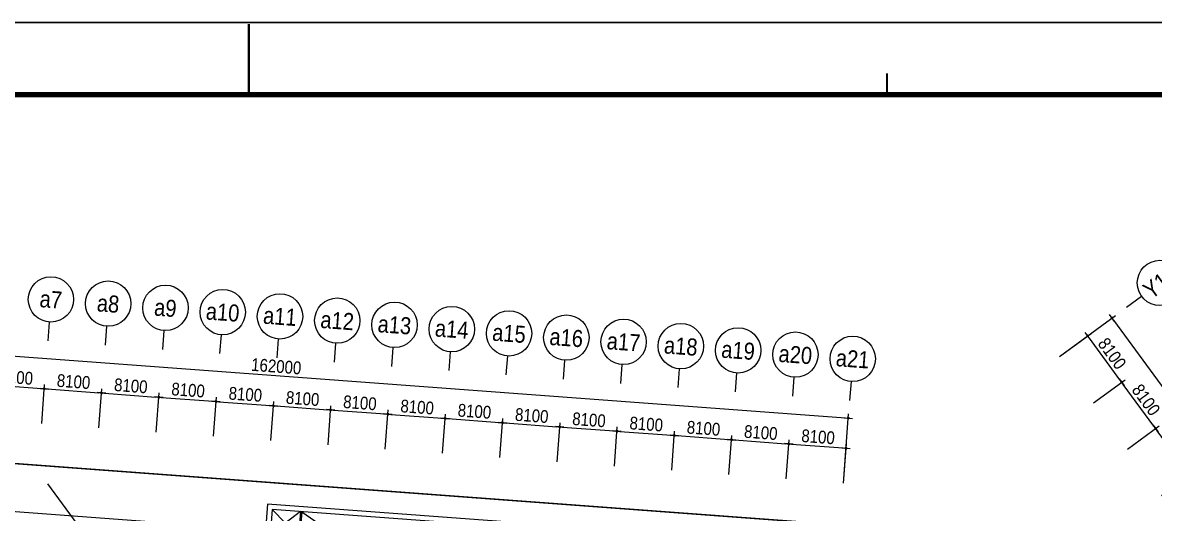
# Model space of a CAD drawing. Header units: millimetres. Extents: x 75184266 to 76346726, y -35850126 to -33679385.
# Drawn here: x 75401790 to 75561417, y -34493730 to -34424517 of the extents above; entities that cross this region are included whole.
import ezdxf
from ezdxf.enums import TextEntityAlignment as Align

# ---------------------------------------------------------------- set-up
doc = ezdxf.new("R2010")
doc.units = ezdxf.units.MM
doc.header["$LTSCALE"] = 50
doc.header["$MEASUREMENT"] = 0
doc.header["$PDMODE"] = 1
doc.header["$PDSIZE"] = -3
doc.linetypes.add('PHANTOM2', pattern=[1.25, 0.625, -0.125, 0.125, -0.125, 0.125, -0.125])
doc.layers.get('0').update_dxf_attribs({"linetype": 'CONTINUOUS'})
doc.layers.get('Defpoints').update_dxf_attribs({"color": 51, "linetype": 'CONTINUOUS'})
doc.layers.add('AZ-LINE', color=3, linetype='CONTINUOUS')
doc.layers.add('XR-기준층$0$XR-지하3층$0$DEFPOINT', color=142, linetype='CONTINUOUS', plot=False)
doc.layers.add('건축', color=8, linetype='CONTINUOUS', plot=False)
doc.styles.add('XR-지하3층$0$20110829_평면도_면적조정$0$돋움', font='')
doc.styles.add('XR-지하3층$0$돋움', font='', dxfattribs={"width": 0.9})
doc.styles.get('XR-지하3층$0$20110829_평면도_면적조정$0$돋움').set_extended_font_data('Dotum')
doc.styles.get('XR-지하3층$0$돋움').set_extended_font_data('Dotum')
doc.dimstyles.new('XR-지하3층$0$20110829_평면도_면적조정$0$std_style', dxfattribs={"dimscale": 400, "dimtxt": 3, "dimasz": 1, "dimexe": 1.5, "dimexo": 2, "dimgap": 1, "dimtad": 1, "dimtoh": 1, "dimdec": 0, "dimzin": 0, "dimdsep": 46, "dimtxsty": 'XR-지하3층$0$돋움', "dimblk": 'XR-지하3층$0$20110829_평면도_면적조정$0$01420DDOT01', "dimblk1": 'XR-지하3층$0$20110829_평면도_면적조정$0$01420DDOT01', "dimblk2": 'XR-지하3층$0$20110829_평면도_면적조정$0$01420DDOT01', "dimcen": 2.5, "dimdle": 8, "dimclrd": 256, "dimclre": 256, "dimclrt": 256, "dimadec": 0, "dimazin": 0, "dimtfac": 1, "dimtdec": 0, "dimtix": 1, "dimtmove": 2, "dimatfit": 3, "dimldrblk": 'XR-지하3층$0$20110829_평면도_면적조정$0$_ClosedBlank', "dimfxl": 1, "dimtolj": 1, "dimtzin": 0, "dimlwd": -1, "dimlwe": -1, "dimarcsym": 0})

# ---------------------------------------------------------------- blocks, each defined once
blk = doc.blocks.new('바탕폼')
at = {"layer": 'AZ-LINE', "ltscale": 10}
blk.add_lwpolyline([(841, 594.71), (0, 594.71), (0, 0), (841, 0)], close=True, dxfattribs=at)
at = {"layer": 'AZ-LINE', "const_width": 0.7}
blk.add_lwpolyline([(380.5, 574.35), (380.5, 594.35)], dxfattribs=at)
at = {"layer": 'AZ-LINE', "ltscale": 10, "const_width": 0.5}
blk.add_lwpolyline([(560.75, 574.35), (560.75, 580.35)], dxfattribs=at)
at = {"layer": 'AZ-LINE', "const_width": 1.5}
blk.add_lwpolyline([(20, 574.35), (20, 20.35), (821, 20.35), (821, 574.35)], close=True, dxfattribs=at)
blk = doc.blocks.new('XR-지하3층$0$20110829_평면도_면적조정$0$01420DDOT01')
blk.add_line((-1.5, 0), (1.5, 0))
at = {"const_width": 0.5}
blk.add_lwpolyline([(-0.25, 0, 1), (0.25, 0, 1)], format="xyb", close=True, dxfattribs=at)
blk = doc.blocks.new('*D321')
at = {"layer": 'Defpoints', "color": 0, "transparency": 16777216}
for p in [(75555452, -34466175), (75547393, -34472084, 0), (75609653, -34557006, 0)]:
    blk.add_point(p, dxfattribs=at)
at = {"layer": '건축'}
for p, q in [((75548038, -34471611), (75555936, -34465820)), ((75617476, -34550774), (75555689, -34466497)), ((75610298, -34556533), (75618197, -34550742))]:
    blk.add_line(p, q, dxfattribs=at)
at = {"layer": '건축', "xscale": 400, "yscale": 400, "zscale": 400}
for p, rotation in [((75555452, -34466175), 126.2469342799536), ((75617713, -34551097), 306.2469342799536)]:
    blk.add_blockref('XR-지하3층$0$20110829_평면도_면적조정$0$01420DDOT01', p, dxfattribs=dict(at, rotation=rotation))
at = {"layer": '건축', "insert": (75587632, -34507866), "char_height": 1800, "attachment_point": 5, "rotation": 306.24693, "style": 'XR-지하3층$0$돋움'}
blk.add_mtext('\\A1;105300', dxfattribs=at)
blk = doc.blocks.new('XR-지하3층$0$20110829_평면도_면적조정$0$_ClosedBlank')
at = {"color": 0, "linetype": 'ByBlock', "lineweight": -2}
for p, q in [((-1, 0.17), (0, 0)), ((-1, 0.17), (-1, -0.17)), ((0, 0), (-1, -0.17))]:
    blk.add_line(p, q, dxfattribs=at)
blk = doc.blocks.new('*D331')
at = {"layer": 'Defpoints', "color": 0, "transparency": 16777216}
for p in [(75561590, -34481762), (75556971, -34485149, 0), (75561761, -34491681, 0)]:
    blk.add_point(p, dxfattribs=at)
at = {"layer": '건축'}
for p, q in [((75557616, -34484675), (75562074, -34481408)), ((75566143, -34487972), (75561826, -34482085)), ((75562406, -34491208), (75566863, -34487940))]:
    blk.add_line(p, q, dxfattribs=at)
at = {"layer": '건축', "xscale": 400, "yscale": 400, "zscale": 400}
for p, rotation in [((75561590, -34481762), 126.2469342799536), ((75566379, -34488295), 306.2469342799536)]:
    blk.add_blockref('XR-지하3층$0$20110829_평면도_면적조정$0$01420DDOT01', p, dxfattribs=dict(at, rotation=rotation))
at = {"layer": '건축', "insert": (75565034, -34484259), "char_height": 1800, "attachment_point": 5, "rotation": 306.24693, "style": 'XR-지하3층$0$돋움'}
blk.add_mtext('\\A1;8100', dxfattribs=at)
blk = doc.blocks.new('*D332')
at = {"layer": 'Defpoints', "color": 0, "transparency": 16777216}
for p in [(75556801, -34475230), (75552182, -34478616, 0), (75556971, -34485149, 0)]:
    blk.add_point(p, dxfattribs=at)
at = {"layer": '건축'}
for p, q in [((75552827, -34478143), (75557284, -34474875)), ((75561353, -34481440), (75557037, -34475553)), ((75557616, -34484675), (75562074, -34481408))]:
    blk.add_line(p, q, dxfattribs=at)
at = {"layer": '건축', "xscale": 400, "yscale": 400, "zscale": 400}
for p, rotation in [((75556801, -34475230), 126.2469342799536), ((75561590, -34481762), 306.2469342799536)]:
    blk.add_blockref('XR-지하3층$0$20110829_평면도_면적조정$0$01420DDOT01', p, dxfattribs=dict(at, rotation=rotation))
at = {"layer": '건축', "insert": (75560245, -34477727), "char_height": 1800, "attachment_point": 5, "rotation": 306.24693, "style": 'XR-지하3층$0$돋움'}
blk.add_mtext('\\A1;8100', dxfattribs=at)
blk = doc.blocks.new('*D333')
at = {"layer": 'Defpoints', "color": 0, "transparency": 16777216}
for p in [(75552011, -34468698), (75547393, -34472084, 0), (75552182, -34478616, 0)]:
    blk.add_point(p, dxfattribs=at)
at = {"layer": '건축'}
for p, q in [((75548038, -34471611), (75552495, -34468343)), ((75556564, -34474907), (75552248, -34469020)), ((75552827, -34478143), (75557284, -34474875))]:
    blk.add_line(p, q, dxfattribs=at)
at = {"layer": '건축', "xscale": 400, "yscale": 400, "zscale": 400}
for p, rotation in [((75552011, -34468698), 126.2469342799536), ((75556801, -34475230), 306.2469342799536)]:
    blk.add_blockref('XR-지하3층$0$20110829_평면도_면적조정$0$01420DDOT01', p, dxfattribs=dict(at, rotation=rotation))
at = {"layer": '건축', "insert": (75555455, -34471194), "char_height": 1800, "attachment_point": 5, "rotation": 306.24693, "style": 'XR-지하3층$0$돋움'}
blk.add_mtext('\\A1;8100', dxfattribs=at)
blk = doc.blocks.new('*D335')
at = {"layer": 'Defpoints', "color": 0, "transparency": 16777216}
for p in [(75355952, -34478266, 0), (75518248, -34480283), (75517509, -34490249, 0)]:
    blk.add_point(p, dxfattribs=at)
at = {"layer": '건축'}
for p, q in [((75356011, -34477468), (75356736, -34467702)), ((75357090, -34468330), (75517849, -34480253)), ((75517568, -34489451), (75518292, -34479684))]:
    blk.add_line(p, q, dxfattribs=at)
at = {"layer": '건축', "xscale": 400, "yscale": 400, "zscale": 400}
for p, rotation in [((75356691, -34468300), 175.7582552519373), ((75518248, -34480283), 355.7582552519373)]:
    blk.add_blockref('XR-지하3층$0$20110829_평면도_면적조정$0$01420DDOT01', p, dxfattribs=dict(at, rotation=rotation))
at = {"layer": '건축', "insert": (75437566, -34472994), "char_height": 1800, "attachment_point": 5, "rotation": 355.75826, "style": 'XR-지하3층$0$돋움'}
blk.add_mtext('\\A1;162000', dxfattribs=at)
blk = doc.blocks.new('*D340')
at = {"layer": 'Defpoints', "color": 0, "transparency": 16777216}
for p in [(75404843, -34476150), (75396341, -34481262, 0), (75404419, -34481861, 0)]:
    blk.add_point(p, dxfattribs=at)
at = {"layer": '건축'}
for p, q in [((75396401, -34480464), (75396809, -34474952)), ((75397164, -34475580), (75404444, -34476120)), ((75404478, -34481063), (75404887, -34475552))]:
    blk.add_line(p, q, dxfattribs=at)
at = {"layer": '건축', "xscale": 400, "yscale": 400, "zscale": 400}
for p, rotation in [((75396765, -34475551), 175.7582552519373), ((75404843, -34476150), 355.7582552519373)]:
    blk.add_blockref('XR-지하3층$0$20110829_평면도_면적조정$0$01420DDOT01', p, dxfattribs=dict(at, rotation=rotation))
at = {"layer": '건축', "insert": (75400900, -34474553), "char_height": 1800, "attachment_point": 5, "rotation": 355.75826, "style": 'XR-지하3층$0$돋움'}
blk.add_mtext('\\A1;8100', dxfattribs=at)
blk = doc.blocks.new('*D341')
at = {"layer": 'Defpoints', "color": 0, "transparency": 16777216}
for p in [(75412921, -34476749), (75404419, -34481861, 0), (75412497, -34482460, 0)]:
    blk.add_point(p, dxfattribs=at)
at = {"layer": '건축'}
for p, q in [((75404478, -34481063), (75404887, -34475552)), ((75405242, -34476179), (75412522, -34476719)), ((75412556, -34481662), (75412965, -34476151))]:
    blk.add_line(p, q, dxfattribs=at)
at = {"layer": '건축', "xscale": 400, "yscale": 400, "zscale": 400}
for p, rotation in [((75404843, -34476150), 175.7582552519373), ((75412921, -34476749), 355.7582552519373)]:
    blk.add_blockref('XR-지하3층$0$20110829_평면도_면적조정$0$01420DDOT01', p, dxfattribs=dict(at, rotation=rotation))
at = {"layer": '건축', "insert": (75408978, -34475152), "char_height": 1800, "attachment_point": 5, "rotation": 355.75826, "style": 'XR-지하3층$0$돋움'}
blk.add_mtext('\\A1;8100', dxfattribs=at)
blk = doc.blocks.new('*D342')
at = {"layer": 'Defpoints', "color": 0, "transparency": 16777216}
for p in [(75420998, -34477348), (75412497, -34482460, 0), (75420575, -34483059, 0)]:
    blk.add_point(p, dxfattribs=at)
at = {"layer": '건축'}
for p, q in [((75412556, -34481662), (75412965, -34476151)), ((75413319, -34476779), (75420599, -34477319)), ((75420634, -34482261), (75421043, -34476750))]:
    blk.add_line(p, q, dxfattribs=at)
at = {"layer": '건축', "xscale": 400, "yscale": 400, "zscale": 400}
for p, rotation in [((75412921, -34476749), 175.7582552519373), ((75420998, -34477348), 355.7582552519373)]:
    blk.add_blockref('XR-지하3층$0$20110829_평면도_면적조정$0$01420DDOT01', p, dxfattribs=dict(at, rotation=rotation))
at = {"layer": '건축', "insert": (75417056, -34475751), "char_height": 1800, "attachment_point": 5, "rotation": 355.75826, "style": 'XR-지하3층$0$돋움'}
blk.add_mtext('\\A1;8100', dxfattribs=at)
blk = doc.blocks.new('*D343')
at = {"layer": 'Defpoints', "color": 0, "transparency": 16777216}
for p in [(75429076, -34477947), (75420575, -34483059, 0), (75428653, -34483658, 0)]:
    blk.add_point(p, dxfattribs=at)
at = {"layer": '건축'}
for p, q in [((75420634, -34482261), (75421043, -34476750)), ((75421397, -34477378), (75428677, -34477918)), ((75428712, -34482861), (75429121, -34477349))]:
    blk.add_line(p, q, dxfattribs=at)
at = {"layer": '건축', "xscale": 400, "yscale": 400, "zscale": 400}
for p, rotation in [((75420998, -34477348), 175.7582552519373), ((75429076, -34477947), 355.7582552519373)]:
    blk.add_blockref('XR-지하3층$0$20110829_평면도_면적조정$0$01420DDOT01', p, dxfattribs=dict(at, rotation=rotation))
at = {"layer": '건축', "insert": (75425134, -34476350), "char_height": 1800, "attachment_point": 5, "rotation": 355.75826, "style": 'XR-지하3층$0$돋움'}
blk.add_mtext('\\A1;8100', dxfattribs=at)
blk = doc.blocks.new('*D344')
at = {"layer": 'Defpoints', "color": 0, "transparency": 16777216}
for p in [(75437154, -34478546), (75428653, -34483658, 0), (75436730, -34484257, 0)]:
    blk.add_point(p, dxfattribs=at)
at = {"layer": '건축'}
for p, q in [((75428712, -34482861), (75429121, -34477349)), ((75429475, -34477977), (75436755, -34478517)), ((75436790, -34483460), (75437198, -34477948))]:
    blk.add_line(p, q, dxfattribs=at)
at = {"layer": '건축', "xscale": 400, "yscale": 400, "zscale": 400}
for p, rotation in [((75429076, -34477947), 175.7582552519373), ((75437154, -34478546), 355.7582552519373)]:
    blk.add_blockref('XR-지하3층$0$20110829_평면도_면적조정$0$01420DDOT01', p, dxfattribs=dict(at, rotation=rotation))
at = {"layer": '건축', "insert": (75433211, -34476949), "char_height": 1800, "attachment_point": 5, "rotation": 355.75826, "style": 'XR-지하3층$0$돋움'}
blk.add_mtext('\\A1;8100', dxfattribs=at)
blk = doc.blocks.new('*D345')
at = {"layer": 'Defpoints', "color": 0, "transparency": 16777216}
for p in [(75445232, -34479145), (75436730, -34484257, 0), (75444808, -34484857, 0)]:
    blk.add_point(p, dxfattribs=at)
at = {"layer": '건축'}
for p, q in [((75436790, -34483460), (75437198, -34477948)), ((75437553, -34478576), (75444833, -34479116)), ((75444867, -34484059), (75445276, -34478547))]:
    blk.add_line(p, q, dxfattribs=at)
at = {"layer": '건축', "xscale": 400, "yscale": 400, "zscale": 400}
for p, rotation in [((75437154, -34478546), 175.7582552519373), ((75445232, -34479145), 355.7582552519373)]:
    blk.add_blockref('XR-지하3층$0$20110829_평면도_면적조정$0$01420DDOT01', p, dxfattribs=dict(at, rotation=rotation))
at = {"layer": '건축', "insert": (75441289, -34477548), "char_height": 1800, "attachment_point": 5, "rotation": 355.75826, "style": 'XR-지하3층$0$돋움'}
blk.add_mtext('\\A1;8100', dxfattribs=at)
blk = doc.blocks.new('*D346')
at = {"layer": 'Defpoints', "color": 0, "transparency": 16777216}
for p in [(75453310, -34479745), (75444808, -34484857, 0), (75452886, -34485456, 0)]:
    blk.add_point(p, dxfattribs=at)
at = {"layer": '건축'}
for p, q in [((75444867, -34484059), (75445276, -34478547)), ((75445631, -34479175), (75452911, -34479715)), ((75452945, -34484658), (75453354, -34479146))]:
    blk.add_line(p, q, dxfattribs=at)
at = {"layer": '건축', "xscale": 400, "yscale": 400, "zscale": 400}
for p, rotation in [((75445232, -34479145), 175.7582552519373), ((75453310, -34479745), 355.7582552519373)]:
    blk.add_blockref('XR-지하3층$0$20110829_평면도_면적조정$0$01420DDOT01', p, dxfattribs=dict(at, rotation=rotation))
at = {"layer": '건축', "insert": (75449367, -34478147), "char_height": 1800, "attachment_point": 5, "rotation": 355.75826, "style": 'XR-지하3층$0$돋움'}
blk.add_mtext('\\A1;8100', dxfattribs=at)
blk = doc.blocks.new('*D347')
at = {"layer": 'Defpoints', "color": 0, "transparency": 16777216}
for p in [(75461387, -34480344), (75452886, -34485456, 0), (75460964, -34486055, 0)]:
    blk.add_point(p, dxfattribs=at)
at = {"layer": '건축'}
for p, q in [((75452945, -34484658), (75453354, -34479146)), ((75453709, -34479774), (75460989, -34480314)), ((75461023, -34485257), (75461432, -34479745))]:
    blk.add_line(p, q, dxfattribs=at)
at = {"layer": '건축', "xscale": 400, "yscale": 400, "zscale": 400}
for p, rotation in [((75453310, -34479745), 175.7582552519373), ((75461387, -34480344), 355.7582552519373)]:
    blk.add_blockref('XR-지하3층$0$20110829_평면도_면적조정$0$01420DDOT01', p, dxfattribs=dict(at, rotation=rotation))
at = {"layer": '건축', "insert": (75457445, -34478746), "char_height": 1800, "attachment_point": 5, "rotation": 355.75826, "style": 'XR-지하3층$0$돋움'}
blk.add_mtext('\\A1;8100', dxfattribs=at)
blk = doc.blocks.new('*D348')
at = {"layer": 'Defpoints', "color": 0, "transparency": 16777216}
for p in [(75469465, -34480943), (75460964, -34486055, 0), (75469042, -34486654, 0)]:
    blk.add_point(p, dxfattribs=at)
at = {"layer": '건축'}
for p, q in [((75461023, -34485257), (75461432, -34479745)), ((75461786, -34480373), (75469066, -34480913)), ((75469101, -34485856), (75469510, -34480344))]:
    blk.add_line(p, q, dxfattribs=at)
at = {"layer": '건축', "xscale": 400, "yscale": 400, "zscale": 400}
for p, rotation in [((75461387, -34480344), 175.7582552519373), ((75469465, -34480943), 355.7582552519373)]:
    blk.add_blockref('XR-지하3층$0$20110829_평면도_면적조정$0$01420DDOT01', p, dxfattribs=dict(at, rotation=rotation))
at = {"layer": '건축', "insert": (75465523, -34479346), "char_height": 1800, "attachment_point": 5, "rotation": 355.75826, "style": 'XR-지하3층$0$돋움'}
blk.add_mtext('\\A1;8100', dxfattribs=at)
blk = doc.blocks.new('*D349')
at = {"layer": 'Defpoints', "color": 0, "transparency": 16777216}
for p in [(75477543, -34481542), (75469042, -34486654, 0), (75477119, -34487253, 0)]:
    blk.add_point(p, dxfattribs=at)
at = {"layer": '건축'}
for p, q in [((75469101, -34485856), (75469510, -34480344)), ((75469864, -34480972), (75477144, -34481512)), ((75477179, -34486455), (75477587, -34480944))]:
    blk.add_line(p, q, dxfattribs=at)
at = {"layer": '건축', "xscale": 400, "yscale": 400, "zscale": 400}
for p, rotation in [((75469465, -34480943), 175.7582552519373), ((75477543, -34481542), 355.7582552519373)]:
    blk.add_blockref('XR-지하3층$0$20110829_평면도_면적조정$0$01420DDOT01', p, dxfattribs=dict(at, rotation=rotation))
at = {"layer": '건축', "insert": (75473600, -34479945), "char_height": 1800, "attachment_point": 5, "rotation": 355.75826, "style": 'XR-지하3층$0$돋움'}
blk.add_mtext('\\A1;8100', dxfattribs=at)
blk = doc.blocks.new('*D350')
at = {"layer": 'Defpoints', "color": 0, "transparency": 16777216}
for p in [(75485621, -34482141), (75477119, -34487253, 0), (75485197, -34487852, 0)]:
    blk.add_point(p, dxfattribs=at)
at = {"layer": '건축'}
for p, q in [((75477179, -34486455), (75477587, -34480944)), ((75477942, -34481571), (75485222, -34482111)), ((75485256, -34487054), (75485665, -34481543))]:
    blk.add_line(p, q, dxfattribs=at)
at = {"layer": '건축', "xscale": 400, "yscale": 400, "zscale": 400}
for p, rotation in [((75477543, -34481542), 175.7582552519373), ((75485621, -34482141), 355.7582552519373)]:
    blk.add_blockref('XR-지하3층$0$20110829_평면도_면적조정$0$01420DDOT01', p, dxfattribs=dict(at, rotation=rotation))
at = {"layer": '건축', "insert": (75481678, -34480544), "char_height": 1800, "attachment_point": 5, "rotation": 355.75826, "style": 'XR-지하3층$0$돋움'}
blk.add_mtext('\\A1;8100', dxfattribs=at)
blk = doc.blocks.new('*D351')
at = {"layer": 'Defpoints', "color": 0, "transparency": 16777216}
for p in [(75493699, -34482740), (75485197, -34487852, 0), (75493275, -34488451, 0)]:
    blk.add_point(p, dxfattribs=at)
at = {"layer": '건축'}
for p, q in [((75485256, -34487054), (75485665, -34481543)), ((75486020, -34482171), (75493300, -34482711)), ((75493334, -34487653), (75493743, -34482142))]:
    blk.add_line(p, q, dxfattribs=at)
at = {"layer": '건축', "xscale": 400, "yscale": 400, "zscale": 400}
for p, rotation in [((75485621, -34482141), 175.7582552519373), ((75493699, -34482740), 355.7582552519373)]:
    blk.add_blockref('XR-지하3층$0$20110829_평면도_면적조정$0$01420DDOT01', p, dxfattribs=dict(at, rotation=rotation))
at = {"layer": '건축', "insert": (75489756, -34481143), "char_height": 1800, "attachment_point": 5, "rotation": 355.75826, "style": 'XR-지하3층$0$돋움'}
blk.add_mtext('\\A1;8100', dxfattribs=at)
blk = doc.blocks.new('*D352')
at = {"layer": 'Defpoints', "color": 0, "transparency": 16777216}
for p in [(75501776, -34483339), (75493275, -34488451, 0), (75501353, -34489050, 0)]:
    blk.add_point(p, dxfattribs=at)
at = {"layer": '건축'}
for p, q in [((75493334, -34487653), (75493743, -34482142)), ((75494098, -34482770), (75501378, -34483310)), ((75501412, -34488253), (75501821, -34482741))]:
    blk.add_line(p, q, dxfattribs=at)
at = {"layer": '건축', "xscale": 400, "yscale": 400, "zscale": 400}
for p, rotation in [((75493699, -34482740), 175.7582552519373), ((75501776, -34483339), 355.7582552519373)]:
    blk.add_blockref('XR-지하3층$0$20110829_평면도_면적조정$0$01420DDOT01', p, dxfattribs=dict(at, rotation=rotation))
at = {"layer": '건축', "insert": (75497834, -34481742), "char_height": 1800, "attachment_point": 5, "rotation": 355.75826, "style": 'XR-지하3층$0$돋움'}
blk.add_mtext('\\A1;8100', dxfattribs=at)
blk = doc.blocks.new('*D353')
at = {"layer": 'Defpoints', "color": 0, "transparency": 16777216}
for p in [(75509854, -34483938), (75501353, -34489050, 0), (75509431, -34489649, 0)]:
    blk.add_point(p, dxfattribs=at)
at = {"layer": '건축'}
for p, q in [((75501412, -34488253), (75501821, -34482741)), ((75502175, -34483369), (75509455, -34483909)), ((75509490, -34488852), (75509899, -34483340))]:
    blk.add_line(p, q, dxfattribs=at)
at = {"layer": '건축', "xscale": 400, "yscale": 400, "zscale": 400}
for p, rotation in [((75501776, -34483339), 175.7582552519373), ((75509854, -34483938), 355.7582552519373)]:
    blk.add_blockref('XR-지하3층$0$20110829_평면도_면적조정$0$01420DDOT01', p, dxfattribs=dict(at, rotation=rotation))
at = {"layer": '건축', "insert": (75505912, -34482341), "char_height": 1800, "attachment_point": 5, "rotation": 355.75826, "style": 'XR-지하3층$0$돋움'}
blk.add_mtext('\\A1;8100', dxfattribs=at)
blk = doc.blocks.new('*D354')
at = {"layer": 'Defpoints', "color": 0, "transparency": 16777216}
for p in [(75517932, -34484537), (75509431, -34489649, 0), (75517509, -34490249, 0)]:
    blk.add_point(p, dxfattribs=at)
at = {"layer": '건축'}
for p, q in [((75509490, -34488852), (75509899, -34483340)), ((75510253, -34483968), (75517533, -34484508)), ((75517568, -34489451), (75517977, -34483939))]:
    blk.add_line(p, q, dxfattribs=at)
at = {"layer": '건축', "xscale": 400, "yscale": 400, "zscale": 400}
for p, rotation in [((75509854, -34483938), 175.7582552519373), ((75517932, -34484537), 355.7582552519373)]:
    blk.add_blockref('XR-지하3층$0$20110829_평면도_면적조정$0$01420DDOT01', p, dxfattribs=dict(at, rotation=rotation))
at = {"layer": '건축', "insert": (75513989, -34482940), "char_height": 1800, "attachment_point": 5, "rotation": 355.75826, "style": 'XR-지하3층$0$돋움'}
blk.add_mtext('\\A1;8100', dxfattribs=at)

msp = doc.modelspace()

# ---------------------------------------------------------------- linework, layer by layer
at = {"layer": 'XR-기준층$0$XR-지하3층$0$DEFPOINT', "ltscale": 0.5}
for points in [[(75663664.6, -34721516.7), (75243664.6, -34721516.7), (75243664.6, -34424516.7), (75663664.6, -34424516.7)], [(75663666.7, -34721516.7), (75243666.7, -34721516.7), (75243666.7, -34424516.7), (75663666.7, -34424516.7)]]:
    msp.add_lwpolyline(points, close=True, dxfattribs=at)
at = {"layer": '건축'}
for p, q in [((75559619.1, -34463119.9), (75557468.5, -34464696.6)), ((75405540.5, -34466742.4), (75405343.2, -34469401.7)), ((75413618.3, -34467341.5), (75413421.1, -34470000.9)), ((75421696.1, -34467940.6), (75421498.9, -34470600)), ((75429773.9, -34468539.7), (75429576.7, -34471199.1)), ((75437851.7, -34469138.8), (75437654.5, -34471798.2)), ((75445929.5, -34469738), (75445732.3, -34472397.3)), ((75454007.4, -34470337.1), (75453810.1, -34472996.4)), ((75462085.2, -34470936.2), (75461887.9, -34473595.5)), ((75470163, -34471535.3), (75469965.7, -34474194.7)), ((75478240.8, -34472134.4), (75478043.6, -34474793.8)), ((75486318.6, -34472733.5), (75486121.4, -34475392.9)), ((75494396.4, -34473332.6), (75494199.2, -34475992)), ((75502474.2, -34473931.8), (75502277, -34476591.1)), ((75510552, -34474530.9), (75510354.8, -34477190.2)), ((75518629.9, -34475130), (75518432.6, -34477789.4))]:
    msp.add_line(p, q, dxfattribs=at)
at = {"layer": '건축', "ltscale": 1000}
for p, q in [((75436058.4, -34496155.3), (75350390.8, -34489801.4)), ((75542171.6, -34500265.3), (75436335.8, -34492415.6)), ((75541797.9, -34500939.5), (75436982.1, -34493165.4))]:
    msp.add_line(p, q, dxfattribs=at)
at = {"layer": '건축', "ltscale": 0.5}
for p, q in [((75436335.8, -34492415.6), (75436058.4, -34496155.3)), ((75436982.1, -34493165.4), (75436704.7, -34496905.2)), ((75440971.1, -34493461.3), (75436737.4, -34496707)), ((75436982.1, -34493165.4), (75440708.6, -34497001.6)), ((75441168.7, -34493501), (75446891.6, -34497460.1))]:
    msp.add_line(p, q, dxfattribs=at)
at = {"layer": '건축', "ltscale": 100}
for p, q in [((75440971.1, -34493461.3), (75440708.6, -34497001.6)), ((75441170.6, -34493476.1), (75440908, -34497016.4))]:
    msp.add_line(p, q, dxfattribs=at)
at = {"layer": '건축', "linetype": 'PHANTOM2', "ltscale": 50, "const_width": 200}
msp.add_lwpolyline([(75558572.6, -34605145.4), (75561597.6, -34590145.4), (75561659.5, -34553000), (75564717.9, -34517999.9), (75564749.8, -34498884.2), (75475183.7, -34492234.7), (75349445.8, -34482899.8, -0.11511755), (75301447.5, -34507814.4), (75295098.5, -34515540.4), (75291581.4, -34641500.4), (75298553.1, -34648669.4), (75429499.8, -34648668.1), (75454491.8, -34644667.8), (75484498.1, -34644667.5), (75499504.9, -34645667.4), (75547907.3, -34645666.1), (75558522.6, -34635068.3)], format="xyb", close=True, dxfattribs=at)
at = {"layer": '건축'}
msp.add_lwpolyline([(75405276.9, -34489566.3), (75448341.7, -34548305.9), (75437440.5, -34556298), (75442666.2, -34563425.7), (75410966.7, -34586666.1), (75425132.9, -34605988.5), (75479241.4, -34566318.9), (75534889.6, -34642222)], dxfattribs=at)
for centre in [(75562199.8, -34461227.9), (75405777.2, -34463551.1), (75413855, -34464150.3), (75421932.8, -34464749.4), (75430010.6, -34465348.5), (75438088.4, -34465947.6), (75446166.2, -34466546.7), (75454244, -34467145.8), (75462321.9, -34467745), (75470399.7, -34468344.1), (75478477.5, -34468943.2), (75486555.3, -34469542.3), (75494633.1, -34470141.4), (75502710.9, -34470740.5), (75510788.7, -34471339.6), (75518866.5, -34471938.8)]:
    msp.add_circle(centre, 3200, dxfattribs=at)

# ---------------------------------------------------------------- block references
at = {"layer": 'AZ-LINE', "xscale": 499.40546941707, "yscale": 499.40546941707, "zscale": 499.40546941707}
msp.add_blockref('바탕폼', (75243664.6, -34721516.7), dxfattribs=at)

# ---------------------------------------------------------------- texts
at = {"layer": '건축', "style": 'XR-지하3층$0$20110829_평면도_면적조정$0$돋움', "width": 0.9}
for s, rotation, p in [('Y14', 36.246935, (75562296.7, -34461156.8)), ('a7', 355.758255, (75405777.2, -34463551.1)), ('a8', 355.758255, (75413855, -34464150.3)), ('a9', 355.758255, (75421932.8, -34464749.4)), ('a10', 355.758255, (75430010.6, -34465348.5)), ('a11', 355.758255, (75438088.4, -34465947.6)), ('a12', 355.758255, (75446166.2, -34466546.7)), ('a13', 355.758255, (75454244, -34467145.8)), ('a14', 355.758255, (75462321.9, -34467745)), ('a15', 355.758255, (75470399.7, -34468344.1)), ('a16', 355.758255, (75478477.5, -34468943.2)), ('a17', 355.758255, (75486555.3, -34469542.3)), ('a18', 355.758255, (75494633.1, -34470141.4)), ('a19', 355.758255, (75502710.9, -34470740.5)), ('a20', 355.758255, (75510788.7, -34471339.6)), ('a21', 355.758255, (75518866.5, -34471938.8))]:
    msp.add_text(s, height=2400, rotation=rotation, dxfattribs=at).set_placement(p, align=Align.MIDDLE_CENTER)

# ---------------------------------------------------------------- dimensions: what is measured, and where the dimension line sits
at = {"layer": '건축'}
for base, p1, p2, angle, picture, middle in [((75555452.3, -34466174.8), (75609653.2, -34557005.5, 0), (75547392.8, -34472083.6, 0), 126.246934, '*D321', (75587631.9, -34507866.4)), ((75518247.7, -34480282.5), (75355952.3, -34478266.3, 0), (75517508.5, -34490248.6, 0), 355.758255, '*D335', (75437565.8, -34472993.7)), ((75552011.3, -34468697.5), (75552182, -34478616.1, 0), (75547392.8, -34472083.6, 0), 126.246934, '*D333', (75555455.3, -34471194.4)), ((75404842.7, -34476149.9), (75396341.4, -34481261.9, 0), (75404419.2, -34481861, 0), 355.758255, '*D340', (75400900.1, -34474552.7)), ((75412920.6, -34476749), (75404419.2, -34481861, 0), (75412497, -34482460.1, 0), 355.758255, '*D341', (75408977.9, -34475151.8)), ((75420998.4, -34477348.1), (75412497, -34482460.1, 0), (75420574.8, -34483059.2, 0), 355.758255, '*D342', (75417055.7, -34475750.9)), ((75556800.6, -34475230), (75556971.3, -34485148.5, 0), (75552182, -34478616.1, 0), 126.246934, '*D332', (75560244.6, -34477726.9)), ((75429076.2, -34477947.2), (75420574.8, -34483059.2, 0), (75428652.6, -34483658.3, 0), 355.758255, '*D343', (75425133.5, -34476350)), ((75437154, -34478546.3), (75428652.6, -34483658.3, 0), (75436730.4, -34484257.4, 0), 355.758255, '*D344', (75433211.3, -34476949.1)), ((75445231.8, -34479145.5), (75436730.4, -34484257.4, 0), (75444808.2, -34484856.6, 0), 355.758255, '*D345', (75441289.1, -34477548.2)), ((75453309.6, -34479744.6), (75444808.2, -34484856.6, 0), (75452886, -34485455.7, 0), 355.758255, '*D346', (75449367, -34478147.4)), ((75461387.4, -34480343.7), (75452886, -34485455.7, 0), (75460963.9, -34486054.8, 0), 355.758255, '*D347', (75457444.8, -34478746.5)), ((75469465.2, -34480942.8), (75460963.9, -34486054.8, 0), (75469041.7, -34486653.9, 0), 355.758255, '*D348', (75465522.6, -34479345.6)), ((75477543.1, -34481541.9), (75469041.7, -34486653.9, 0), (75477119.5, -34487253, 0), 355.758255, '*D349', (75473600.4, -34479944.7)), ((75485620.9, -34482141), (75477119.5, -34487253, 0), (75485197.3, -34487852.1, 0), 355.758255, '*D350', (75481678.2, -34480543.8)), ((75493698.7, -34482740.1), (75485197.3, -34487852.1, 0), (75493275.1, -34488451.2, 0), 355.758255, '*D351', (75489756, -34481142.9)), ((75501776.5, -34483339.3), (75493275.1, -34488451.2, 0), (75501352.9, -34489050.4, 0), 355.758255, '*D352', (75497833.8, -34481742)), ((75509854.3, -34483938.4), (75501352.9, -34489050.4, 0), (75509430.7, -34489649.5, 0), 355.758255, '*D353', (75505911.7, -34482341.2)), ((75517932.1, -34484537.5), (75509430.7, -34489649.5, 0), (75517508.5, -34490248.6, 0), 355.758255, '*D354', (75513989.5, -34482940.3)), ((75561589.8, -34481762.5), (75561760.6, -34491681, 0), (75556971.3, -34485148.5, 0), 126.246934, '*D331', (75565033.9, -34484259.3))]:
    dim = msp.add_linear_dim(base=base, p1=p1, p2=p2, angle=angle, dimstyle='XR-지하3층$0$20110829_평면도_면적조정$0$std_style', override={"dimtxt": 4.5}, dxfattribs=at)
    dim.commit()
    dim.dimension.update_dxf_attribs({"geometry": picture, "text_midpoint": middle})

doc.saveas('drawing.dxf')
